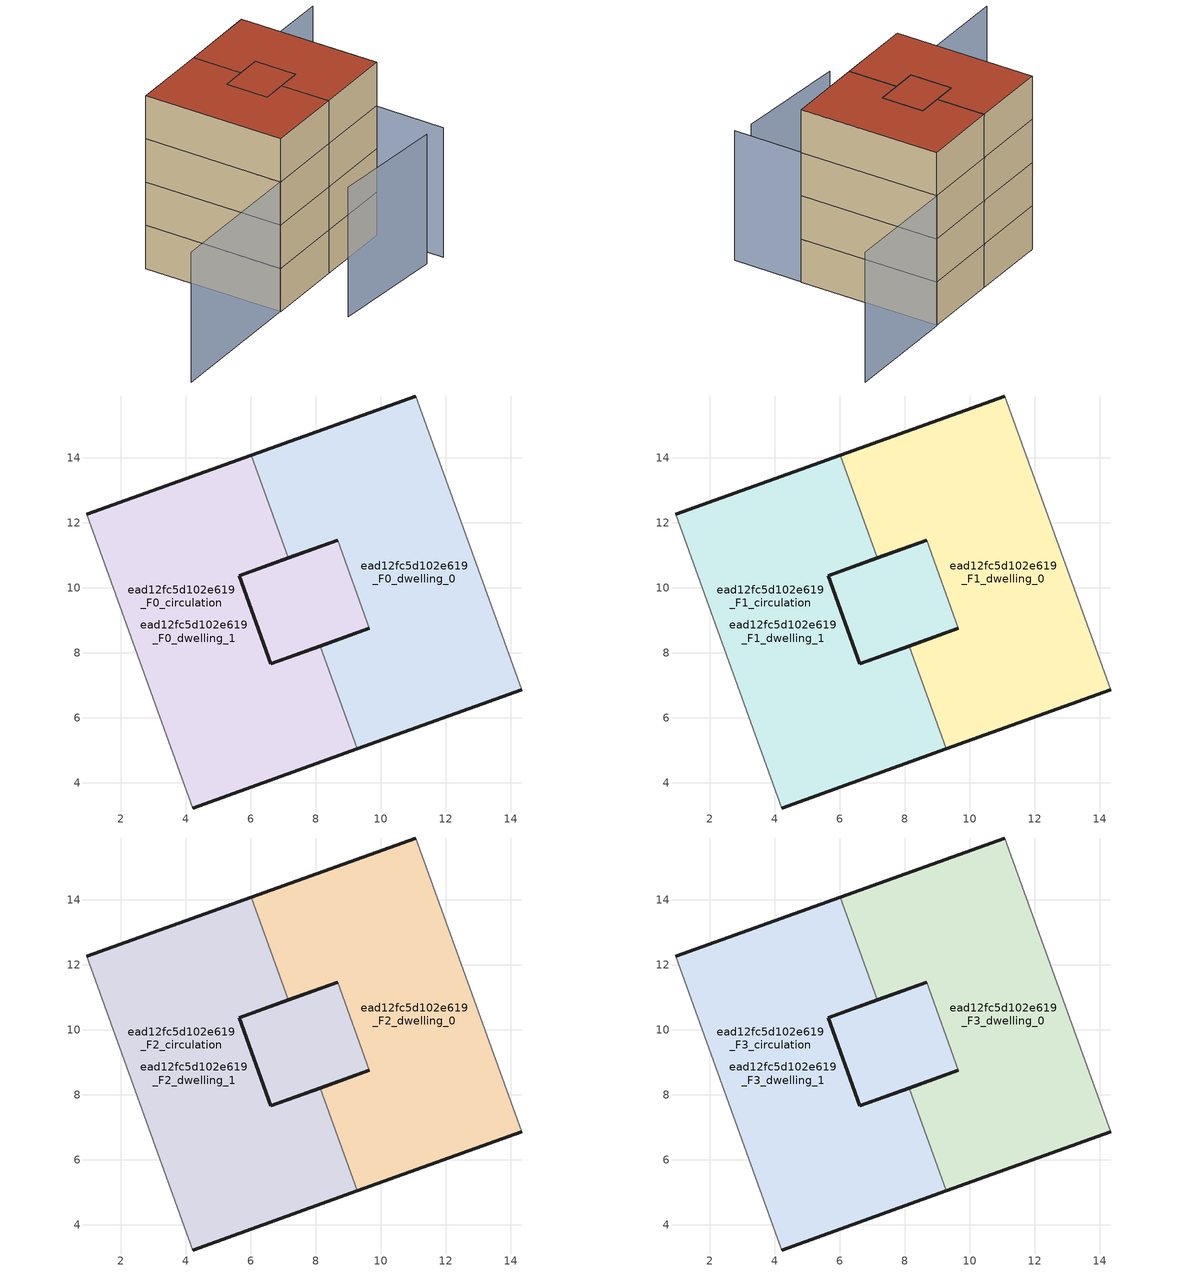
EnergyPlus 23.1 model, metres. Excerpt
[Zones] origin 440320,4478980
ead12fc5d102e619_F0_dwelling_0
 floor ground (EU_floor_Construction): 11.08,15.9 14.33,6.87 9.27,5.05 8.13,8.21 9.65,8.76 8.68,11.47 7.16,10.92 6.02,14.08 z0
 wall outside (EU_wall_Construction): 11.08,15.9 6.02,14.08 / 7.16,10.92 8.68,11.47 / 9.65,8.76 8.13,8.21 / 9.27,5.05 14.33,6.87 z0:3
 wall adiabatic (EU_wall_Construction): 14.33,6.87 11.08,15.9 z0:3
 wall to ead12fc5d102e619_F0_dwelling_1 (EU_wall_Construction): 6.02,14.08 7.16,10.92 / 8.13,8.21 9.27,5.05 z0:3
 wall to ead12fc5d102e619_F0_circulation (EU_wall_Construction): 8.68,11.47 9.65,8.76 z0:3
ead12fc5d102e619_F0_dwelling_1
 floor ground (EU_floor_Construction): 6.02,14.08 7.16,10.92 5.64,10.37 6.62,7.66 8.13,8.21 9.27,5.05 4.21,3.23 0.96,12.26 z0; 8.68,11.47 9.65,8.76 6.62,7.66 5.64,10.37 7.16,10.92 z0
 wall outside (EU_wall_Construction): 4.21,3.23 9.27,5.05 / 8.13,8.21 6.62,7.66 5.64,10.37 7.16,10.92 / 6.02,14.08 0.96,12.26 z0:3
 wall adiabatic (EU_wall_Construction): 0.96,12.26 4.21,3.23 z0:3
ead12fc5d102e619_F0_circulation
 floor ground (EU_floor_Construction): 6.02,14.08 7.16,10.92 5.64,10.37 6.62,7.66 8.13,8.21 9.27,5.05 4.21,3.23 0.96,12.26 z0; 8.68,11.47 9.65,8.76 6.62,7.66 5.64,10.37 7.16,10.92 z0
 wall outside (EU_wall_Construction): 8.68,11.47 5.64,10.37 6.62,7.66 9.65,8.76 z0:3
ead12fc5d102e619_F1_dwelling_0
 floor to ead12fc5d102e619_F0_dwelling_0 (EU_floor_Construction): 11.08,15.9 14.33,6.87 9.27,5.05 8.13,8.21 9.65,8.76 8.68,11.47 7.16,10.92 6.02,14.08 z3
 wall outside (EU_wall_Construction): 11.08,15.9 6.02,14.08 / 7.16,10.92 8.68,11.47 / 9.65,8.76 8.13,8.21 / 9.27,5.05 14.33,6.87 z3:6
 wall adiabatic (EU_wall_Construction): 14.33,6.87 11.08,15.9 z3:6
 wall to ead12fc5d102e619_F1_dwelling_1 (EU_wall_Construction): 6.02,14.08 7.16,10.92 / 8.13,8.21 9.27,5.05 z3:6
 wall to ead12fc5d102e619_F1_circulation (EU_wall_Construction): 8.68,11.47 9.65,8.76 z3:6
ead12fc5d102e619_F1_dwelling_1
 floor outside (EU_floor_Construction): 6.02,14.08 7.16,10.92 5.64,10.37 6.62,7.66 8.13,8.21 9.27,5.05 4.21,3.23 0.96,12.26 z3
 floor to ead12fc5d102e619_F0_dwelling_1 (EU_floor_Construction): 8.68,11.47 9.65,8.76 6.62,7.66 5.64,10.37 7.16,10.92 z3
 wall outside (EU_wall_Construction): 4.21,3.23 9.27,5.05 / 8.13,8.21 6.62,7.66 5.64,10.37 7.16,10.92 / 6.02,14.08 0.96,12.26 z3:6
 wall adiabatic (EU_wall_Construction): 0.96,12.26 4.21,3.23 z3:6
ead12fc5d102e619_F1_circulation
 floor to ead12fc5d102e619_F0_circulation (EU_floor_Construction): 8.68,11.47 9.65,8.76 8.13,8.21 6.62,7.66 5.64,10.37 7.16,10.92 z3; 6.02,14.08 7.16,10.92 5.64,10.37 6.62,7.66 8.13,8.21 9.27,5.05 4.21,3.23 0.96,12.26 z3
 wall outside (EU_wall_Construction): 8.68,11.47 5.64,10.37 6.62,7.66 9.65,8.76 z3:6
ead12fc5d102e619_F2_dwelling_0
 floor to ead12fc5d102e619_F1_dwelling_0 (EU_floor_Construction): 11.08,15.9 14.33,6.87 9.27,5.05 8.13,8.21 9.65,8.76 8.68,11.47 7.16,10.92 6.02,14.08 z6
 wall outside (EU_wall_Construction): 11.08,15.9 6.02,14.08 / 7.16,10.92 8.68,11.47 / 9.65,8.76 8.13,8.21 / 9.27,5.05 14.33,6.87 z6:9
 wall adiabatic (EU_wall_Construction): 14.33,6.87 11.08,15.9 z6:9
 wall to ead12fc5d102e619_F2_dwelling_1 (EU_wall_Construction): 6.02,14.08 7.16,10.92 / 8.13,8.21 9.27,5.05 z6:9
 wall to ead12fc5d102e619_F2_circulation (EU_wall_Construction): 8.68,11.47 9.65,8.76 z6:9
ead12fc5d102e619_F2_dwelling_1
 floor outside (EU_floor_Construction): 6.02,14.08 7.16,10.92 5.64,10.37 6.62,7.66 8.13,8.21 9.27,5.05 4.21,3.23 0.96,12.26 z6
 floor to ead12fc5d102e619_F1_dwelling_1 (EU_floor_Construction): 8.68,11.47 9.65,8.76 6.62,7.66 5.64,10.37 7.16,10.92 z6
 wall outside (EU_wall_Construction): 4.21,3.23 9.27,5.05 / 8.13,8.21 6.62,7.66 5.64,10.37 7.16,10.92 / 6.02,14.08 0.96,12.26 z6:9
 wall adiabatic (EU_wall_Construction): 0.96,12.26 4.21,3.23 z6:9
ead12fc5d102e619_F2_circulation
 floor to ead12fc5d102e619_F1_circulation (EU_floor_Construction): 8.68,11.47 9.65,8.76 8.13,8.21 6.62,7.66 5.64,10.37 7.16,10.92 z6; 6.02,14.08 7.16,10.92 5.64,10.37 6.62,7.66 8.13,8.21 9.27,5.05 4.21,3.23 0.96,12.26 z6
 wall outside (EU_wall_Construction): 8.68,11.47 5.64,10.37 6.62,7.66 9.65,8.76 z6:9
ead12fc5d102e619_F3_dwelling_0
 floor to ead12fc5d102e619_F2_dwelling_0 (EU_floor_Construction): 11.08,15.9 14.33,6.87 9.27,5.05 8.13,8.21 9.65,8.76 8.68,11.47 7.16,10.92 6.02,14.08 z9
 wall outside (EU_wall_Construction): 11.08,15.9 6.02,14.08 / 7.16,10.92 8.68,11.47 / 9.65,8.76 8.13,8.21 / 9.27,5.05 14.33,6.87 z9:12
 wall adiabatic (EU_wall_Construction): 14.33,6.87 11.08,15.9 z9:12
 wall to ead12fc5d102e619_F3_dwelling_1 (EU_wall_Construction): 6.02,14.08 7.16,10.92 / 8.13,8.21 9.27,5.05 z9:12
 wall to ead12fc5d102e619_F3_circulation (EU_wall_Construction): 8.68,11.47 9.65,8.76 z9:12
 roof outside (EU_roof_Construction): 14.33,6.87 11.08,15.9 6.02,14.08 7.16,10.92 8.68,11.47 9.65,8.76 8.13,8.21 9.27,5.05 z12
ead12fc5d102e619_F3_dwelling_1
 floor outside (EU_floor_Construction): 6.02,14.08 7.16,10.92 5.64,10.37 6.62,7.66 8.13,8.21 9.27,5.05 4.21,3.23 0.96,12.26 z9
 floor to ead12fc5d102e619_F2_dwelling_1 (EU_floor_Construction): 8.68,11.47 9.65,8.76 6.62,7.66 5.64,10.37 7.16,10.92 z9
 wall outside (EU_wall_Construction): 4.21,3.23 9.27,5.05 / 8.13,8.21 6.62,7.66 5.64,10.37 7.16,10.92 / 6.02,14.08 0.96,12.26 z9:12
 wall adiabatic (EU_wall_Construction): 0.96,12.26 4.21,3.23 z9:12
 roof outside (EU_roof_Construction): 9.65,8.76 8.68,11.47 7.16,10.92 5.64,10.37 6.62,7.66 z12; 9.27,5.05 8.13,8.21 6.62,7.66 5.64,10.37 7.16,10.92 6.02,14.08 0.96,12.26 4.21,3.23 z12
ead12fc5d102e619_F3_circulation
 floor to ead12fc5d102e619_F2_circulation (EU_floor_Construction): 8.68,11.47 9.65,8.76 8.13,8.21 6.62,7.66 5.64,10.37 7.16,10.92 z9; 6.02,14.08 7.16,10.92 5.64,10.37 6.62,7.66 8.13,8.21 9.27,5.05 4.21,3.23 0.96,12.26 z9
 wall outside (EU_wall_Construction): 8.68,11.47 5.64,10.37 6.62,7.66 9.65,8.76 z9:12
 roof outside (EU_roof_Construction): 9.65,8.76 8.68,11.47 7.16,10.92 5.64,10.37 6.62,7.66 z12; 9.27,5.05 8.13,8.21 6.62,7.66 5.64,10.37 7.16,10.92 6.02,14.08 0.96,12.26 4.21,3.23 z12
shading: 7.03,0.28 14.63,2.37 / 1.1,12.32 4.3,3.31 / 4.3,3.31 -5.17,-0.06 / 15.88,2.35 11.1,15.94 / 11.1,15.94 18.59,18.58 z0:9
[Building]
EU S2 Campaign: North Axis=0; Terrain=City; Solar Distribution=FullExterior
[Site:Location]
Madrid: Latitude=40.5; Longitude=-3.5; Time Zone=1; Elevation=609
[SizingPeriod:WeatherFileDays]
AnnualSizingPeriod: Begin Month=1; Begin Day of Month=1; End Month=12; End Day of Month=31; Day of Week for Start Day=Monday; Use Weather File Daylight Saving Period=No; Use Weather File Rain and Snow Indicators=No
[MATERIAL]
EU_InternalMass_Material: Roughness=MediumRough; Thickness=0.1; Conductivity=1; Density=1800; Specific Heat=900; Thermal Absorptance=0.9; Solar Absorptance=0.7; Visible Absorptance=0.7
[MATERIAL:NOMASS] Roughness=MediumRough; Thermal Absorptance=0.9; Solar Absorptance=0.7; Visible Absorptance=0.7
Name | Thermal Resistance
EU_wall_NoMass | 1.60022
EU_roof_NoMass | 1.57597
EU_floor_NoMass | 0.470652
[CONSTRUCTION]
EU_wall_Construction: EU_wall_NoMass
EU_roof_Construction: EU_roof_NoMass
EU_floor_Construction: EU_floor_NoMass
EU_InternalMass_Construction: EU_InternalMass_Material
[ZONE] Type=1; Multiplier=1; Ceiling Height=autocalculate; Floor Area=autocalculate; Part of Total Floor Area=Yes
Name | Volume
ead12fc5d102e619_F0_dwelling_0; ead12fc5d102e619_F1_dwelling_0; ead12fc5d102e619_F2_dwelling_0; ead12fc5d102e619_F3_dwelling_0 | 140.919
ead12fc5d102e619_F0_dwelling_1; ead12fc5d102e619_F1_dwelling_1; ead12fc5d102e619_F2_dwelling_1; ead12fc5d102e619_F3_dwelling_1; ead12fc5d102e619_F0_circulation; ead12fc5d102e619_F1_circulation; ead12fc5d102e619_F2_circulation; ead12fc5d102e619_F3_circulation | 168.792
[INTERNALMASS] Construction=EU_InternalMass_Construction; Surface Area=46.9729
Name | Zone or ZoneList
ead12fc5d102e619_F0_dwelling_0_EU_InternalMass | ead12fc5d102e619_F0_dwelling_0
ead12fc5d102e619_F0_dwelling_1_EU_InternalMass | ead12fc5d102e619_F0_dwelling_1
ead12fc5d102e619_F1_dwelling_0_EU_InternalMass | ead12fc5d102e619_F1_dwelling_0
ead12fc5d102e619_F1_dwelling_1_EU_InternalMass | ead12fc5d102e619_F1_dwelling_1
ead12fc5d102e619_F2_dwelling_0_EU_InternalMass | ead12fc5d102e619_F2_dwelling_0
ead12fc5d102e619_F2_dwelling_1_EU_InternalMass | ead12fc5d102e619_F2_dwelling_1
ead12fc5d102e619_F3_dwelling_0_EU_InternalMass | ead12fc5d102e619_F3_dwelling_0
ead12fc5d102e619_F3_dwelling_1_EU_InternalMass | ead12fc5d102e619_F3_dwelling_1
[OTHEREQUIPMENT] Fuel Type=Electricity; Design Level Calculation Method=Watts/Area; Power per Zone Floor Area=1; Fraction Latent=0; Fraction Radiant=0; Fraction Lost=0; Carbon Dioxide Generation Rate=0; EndUse Subcategory=EU_Step8_InternalGains
Name | Zone or ZoneList or Space or SpaceList | Schedule
EU_Step8_InternalGain_ead12fc5d102e619_F0_dwelling_0_f000 | ead12fc5d102e619_F0_dwelling_0 | EU_Step8_GainSchedule_ead12fc5d102e619_F0_dwelling_0_f000
EU_Step8_InternalGain_ead12fc5d102e619_F0_dwelling_1_f000 | ead12fc5d102e619_F0_dwelling_1 | EU_Step8_GainSchedule_ead12fc5d102e619_F0_dwelling_1_f000
EU_Step8_InternalGain_ead12fc5d102e619_F1_dwelling_0_f000 | ead12fc5d102e619_F1_dwelling_0 | EU_Step8_GainSchedule_ead12fc5d102e619_F1_dwelling_0_f000
EU_Step8_InternalGain_ead12fc5d102e619_F1_dwelling_1_f000 | ead12fc5d102e619_F1_dwelling_1 | EU_Step8_GainSchedule_ead12fc5d102e619_F1_dwelling_1_f000
EU_Step8_InternalGain_ead12fc5d102e619_F2_dwelling_0_f000 | ead12fc5d102e619_F2_dwelling_0 | EU_Step8_GainSchedule_ead12fc5d102e619_F2_dwelling_0_f000
EU_Step8_InternalGain_ead12fc5d102e619_F2_dwelling_1_f000 | ead12fc5d102e619_F2_dwelling_1 | EU_Step8_GainSchedule_ead12fc5d102e619_F2_dwelling_1_f000
EU_Step8_InternalGain_ead12fc5d102e619_F3_dwelling_0_f000 | ead12fc5d102e619_F3_dwelling_0 | EU_Step8_GainSchedule_ead12fc5d102e619_F3_dwelling_0_f000
EU_Step8_InternalGain_ead12fc5d102e619_F3_dwelling_1_f000 | ead12fc5d102e619_F3_dwelling_1 | EU_Step8_GainSchedule_ead12fc5d102e619_F3_dwelling_1_f000
[ZONEINFILTRATION:DESIGNFLOWRATE] Schedule=EU_AlwaysOn; Design Flow Rate Calculation Method=Flow/Area; Flow Rate per Floor Area=0.0005; Constant Term Coefficient=1; Temperature Term Coefficient=0; Velocity Term Coefficient=0; Velocity Squared Term Coefficient=0
Name | Zone or ZoneList or Space or SpaceList
EU_Circulation_Infiltration_ead12fc5d102e619_F0_circulation | ead12fc5d102e619_F0_circulation
EU_Circulation_Infiltration_ead12fc5d102e619_F1_circulation | ead12fc5d102e619_F1_circulation
EU_Circulation_Infiltration_ead12fc5d102e619_F2_circulation | ead12fc5d102e619_F2_circulation
EU_Circulation_Infiltration_ead12fc5d102e619_F3_circulation | ead12fc5d102e619_F3_circulation
[ZONEVENTILATION:DESIGNFLOWRATE] Schedule=EU_AlwaysOn; Design Flow Rate Calculation Method=AirChanges/Hour; Air Changes per Hour=0.480704; Ventilation Type=Natural; Fan Pressure Rise=0; Fan Total Efficiency=1; Constant Term Coefficient=1; Temperature Term Coefficient=0; Velocity Term Coefficient=0; Velocity Squared Term Coefficient=0; Minimum Indoor Temperature=-100; Maximum Indoor Temperature=100; Delta Temperature=-100; Minimum Outdoor Temperature=-100; Maximum Outdoor Temperature=100; Maximum Wind Speed=40
Name | Zone or ZoneList or Space or SpaceList
EU_ConstantAir_ead12fc5d102e619_F0_dwelling_0 | ead12fc5d102e619_F0_dwelling_0
EU_ConstantAir_ead12fc5d102e619_F0_dwelling_1 | ead12fc5d102e619_F0_dwelling_1
EU_ConstantAir_ead12fc5d102e619_F1_dwelling_0 | ead12fc5d102e619_F1_dwelling_0
EU_ConstantAir_ead12fc5d102e619_F1_dwelling_1 | ead12fc5d102e619_F1_dwelling_1
EU_ConstantAir_ead12fc5d102e619_F2_dwelling_0 | ead12fc5d102e619_F2_dwelling_0
EU_ConstantAir_ead12fc5d102e619_F2_dwelling_1 | ead12fc5d102e619_F2_dwelling_1
EU_ConstantAir_ead12fc5d102e619_F3_dwelling_0 | ead12fc5d102e619_F3_dwelling_0
EU_ConstantAir_ead12fc5d102e619_F3_dwelling_1 | ead12fc5d102e619_F3_dwelling_1
[HVACTEMPLATE:THERMOSTAT] Constant Heating Setpoint=20; Constant Cooling Setpoint=50
EU_HeatOnly_ead12fc5d102e619_F0_dwelling_0; EU_HeatOnly_ead12fc5d102e619_F0_dwelling_1; EU_HeatOnly_ead12fc5d102e619_F1_dwelling_0; EU_HeatOnly_ead12fc5d102e619_F1_dwelling_1; EU_HeatOnly_ead12fc5d102e619_F2_dwelling_0; EU_HeatOnly_ead12fc5d102e619_F2_dwelling_1; EU_HeatOnly_ead12fc5d102e619_F3_dwelling_0; EU_HeatOnly_ead12fc5d102e619_F3_dwelling_1
[HVACTEMPLATE:ZONE:IDEALLOADSAIRSYSTEM] System Availability Schedule=EU_AlwaysOn; Maximum Heating Supply Air Temperature=50; Minimum Cooling Supply Air Temperature=13; Maximum Heating Supply Air Humidity Ratio=0.0156; Minimum Cooling Supply Air Humidity Ratio=0.0077; Heating Limit=NoLimit; Cooling Limit=NoLimit; Heating Availability Schedule=EU_AlwaysOn; Cooling Availability Schedule=EU_CoolingOff; Dehumidification Control Type=ConstantSensibleHeatRatio; Cooling Sensible Heat Ratio=0.7; Dehumidification Setpoint=60; Humidification Control Type=None; Humidification Setpoint=30; Outdoor Air Method=None; Outdoor Air Flow Rate per Person=0.00944; Outdoor Air Flow Rate per Zone Floor Area=0; Outdoor Air Flow Rate per Zone=0; Demand Controlled Ventilation Type=None; Outdoor Air Economizer Type=NoEconomizer; Heat Recovery Type=None; Sensible Heat Recovery Effectiveness=0.7; Latent Heat Recovery Effectiveness=0.65
Name | Template Thermostat
ead12fc5d102e619_F0_dwelling_0 | EU_HeatOnly_ead12fc5d102e619_F0_dwelling_0
ead12fc5d102e619_F0_dwelling_1 | EU_HeatOnly_ead12fc5d102e619_F0_dwelling_1
ead12fc5d102e619_F1_dwelling_0 | EU_HeatOnly_ead12fc5d102e619_F1_dwelling_0
ead12fc5d102e619_F1_dwelling_1 | EU_HeatOnly_ead12fc5d102e619_F1_dwelling_1
ead12fc5d102e619_F2_dwelling_0 | EU_HeatOnly_ead12fc5d102e619_F2_dwelling_0
ead12fc5d102e619_F2_dwelling_1 | EU_HeatOnly_ead12fc5d102e619_F2_dwelling_1
ead12fc5d102e619_F3_dwelling_0 | EU_HeatOnly_ead12fc5d102e619_F3_dwelling_0
ead12fc5d102e619_F3_dwelling_1 | EU_HeatOnly_ead12fc5d102e619_F3_dwelling_1
[SIZING:ZONE] Zone Cooling Design Supply Air Temperature Input Method=SupplyAirTemperature; Zone Cooling Design Supply Air Temperature=13; Zone Heating Design Supply Air Temperature Input Method=SupplyAirTemperature; Zone Heating Design Supply Air Temperature=50; Zone Cooling Design Supply Air Humidity Ratio=0.008; Zone Heating Design Supply Air Humidity Ratio=0.008; Cooling Design Air Flow Method=DesignDay; Cooling Design Air Flow Rate=0; Cooling Minimum Air Flow per Zone Floor Area=0.000762; Cooling Minimum Air Flow=0; Cooling Minimum Air Flow Fraction=0.2; Heating Design Air Flow Method=DesignDay; Heating Design Air Flow Rate=0; Heating Maximum Air Flow per Zone Floor Area=0.002032; Heating Maximum Air Flow=0.141576; Heating Maximum Air Flow Fraction=0.3; Account for Dedicated Outdoor Air System=No; Dedicated Outdoor Air System Control Strategy=NeutralSupplyAir; Dedicated Outdoor Air Low Setpoint Temperature for Design=autosize; Dedicated Outdoor Air High Setpoint Temperature for Design=autosize; Zone Load Sizing Method=Sensible Load Only No Latent Load; Zone Latent Cooling Design Supply Air Humidity Ratio Input Method=HumidityRatioDifference; Zone Cooling Design Supply Air Humidity Ratio Difference=0.005; Zone Latent Heating Design Supply Air Humidity Ratio Input Method=HumidityRatioDifference; Zone Humidification Design Supply Air Humidity Ratio Difference=0.005
ead12fc5d102e619_F0_dwelling_0; ead12fc5d102e619_F0_dwelling_1; ead12fc5d102e619_F1_dwelling_0; ead12fc5d102e619_F1_dwelling_1; ead12fc5d102e619_F2_dwelling_0; ead12fc5d102e619_F2_dwelling_1; ead12fc5d102e619_F3_dwelling_0; ead12fc5d102e619_F3_dwelling_1
[SCHEDULE:CONSTANT]
Name | Hourly Value
EU_AlwaysOn | 1
EU_CoolingOff | 0
[SCHEDULE:FILE] Column Number=1; Rows to Skip at Top=0; Number of Hours of Data=8760; Column Separator=Comma; Interpolate to Timestep=No; Minutes per Item=60; Adjust Schedule for Daylight Savings=Yes
Name | File
EU_Step8_GainSchedule_ead12fc5d102e619_F0_dwelling_0_f000 | ../../schedules/ead12fc5d102e619/ead12fc5d102e619_F0_dwelling_0_f000_gain.csv
EU_Step8_GainSchedule_ead12fc5d102e619_F0_dwelling_1_f000 | ../../schedules/ead12fc5d102e619/ead12fc5d102e619_F0_dwelling_1_f000_gain.csv
EU_Step8_GainSchedule_ead12fc5d102e619_F1_dwelling_0_f000 | ../../schedules/ead12fc5d102e619/ead12fc5d102e619_F1_dwelling_0_f000_gain.csv
EU_Step8_GainSchedule_ead12fc5d102e619_F1_dwelling_1_f000 | ../../schedules/ead12fc5d102e619/ead12fc5d102e619_F1_dwelling_1_f000_gain.csv
EU_Step8_GainSchedule_ead12fc5d102e619_F2_dwelling_0_f000 | ../../schedules/ead12fc5d102e619/ead12fc5d102e619_F2_dwelling_0_f000_gain.csv
EU_Step8_GainSchedule_ead12fc5d102e619_F2_dwelling_1_f000 | ../../schedules/ead12fc5d102e619/ead12fc5d102e619_F2_dwelling_1_f000_gain.csv
EU_Step8_GainSchedule_ead12fc5d102e619_F3_dwelling_0_f000 | ../../schedules/ead12fc5d102e619/ead12fc5d102e619_F3_dwelling_0_f000_gain.csv
EU_Step8_GainSchedule_ead12fc5d102e619_F3_dwelling_1_f000 | ../../schedules/ead12fc5d102e619/ead12fc5d102e619_F3_dwelling_1_f000_gain.csv
